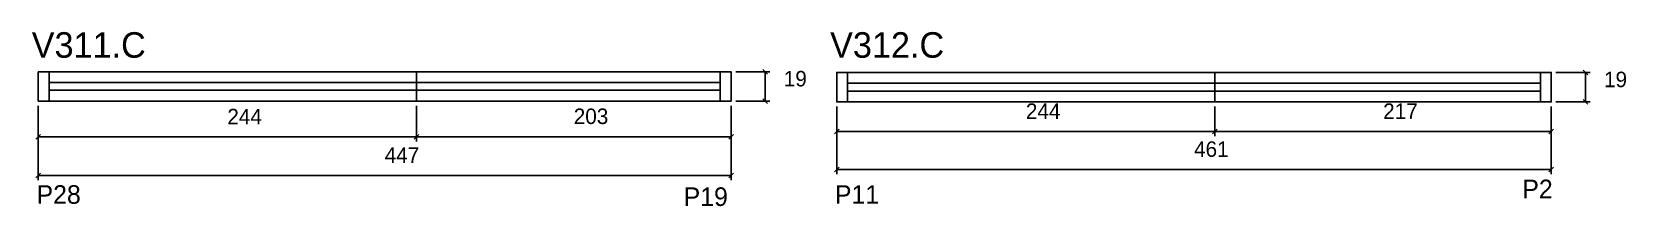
# Model space of a CAD drawing. Header units: metres. Extents: x 3460 to 4489, y 458 to 571.
import ezdxf

# ---------------------------------------------------------------- set-up
doc = ezdxf.new("R2010")
doc.units = ezdxf.units.M

msp = doc.modelspace()

# ---------------------------------------------------------------- linework, layer by layer
at = {"layer": 'COTA'}
for p, q in [((3934.8, 543.5), (3931.8, 546.5)), ((4464, 543), (4461, 546)), ((3931.8, 527.5), (3934.8, 524.5)), ((4461, 527), (4464, 524)), ((3980.9, 507.9), (3977.9, 504.9)), ((4224.9, 507.9), (4221.9, 504.9)), ((4221.9, 504.9), (4224.9, 507.9)), ((4438.9, 504.9), (4441.9, 507.9)), ((3465.7, 479.5), (3462.7, 476.5)), ((3909.7, 476.5), (3912.7, 479.5)), ((3980.9, 483.4), (3977.9, 480.4)), ((4438.9, 480.4), (4441.9, 483.4))]:
    msp.add_line(p, q, dxfattribs=at)
at = {"layer": 'COTA', "color": 4}
for p, q in [((3914.2, 545), (3936.3, 545)), ((3933.3, 526), (3933.3, 545)), ((4443.4, 544.5), (4465.5, 544.5)), ((4462.5, 525.5), (4462.5, 544.5)), ((3914.2, 526), (3936.3, 526)), ((4443.4, 525.5), (4465.5, 525.5)), ((3464.2, 523), (3464.2, 475)), ((3911.2, 523), (3911.2, 475)), ((3979.4, 522.5), (3979.4, 478.9)), ((3979.4, 522.5), (3979.4, 503.4)), ((4223.4, 522.5), (4223.4, 503.4)), ((4223.4, 522.5), (4223.4, 503.4)), ((4440.4, 522.5), (4440.4, 478.9)), ((4440.4, 522.5), (4440.4, 503.4)), ((3979.4, 506.4), (4223.4, 506.4)), ((4223.4, 506.4), (4440.4, 506.4)), ((3464.2, 478), (3911.2, 478)), ((3979.4, 481.9), (4440.4, 481.9))]:
    msp.add_line(p, q, dxfattribs=at)
at = {"layer": 'Painéis', "color": 200}
msp.add_line((3708.2, 526), (3708.2, 545), dxfattribs=at)
at = {"layer": 'Painéis', "color": 4}
for p, q in [((3464.2, 523), (3464.2, 500)), ((3708.2, 523), (3708.2, 500)), ((3708.2, 523), (3708.2, 500)), ((3911.2, 523), (3911.2, 500)), ((3464.2, 503), (3708.2, 503)), ((3708.2, 503), (3911.2, 503))]:
    msp.add_line(p, q, dxfattribs=at)
at = {"layer": 'Painéis'}
for p, q in [((3465.7, 504.5), (3462.7, 501.5)), ((3709.7, 504.5), (3706.7, 501.5)), ((3706.7, 501.5), (3709.7, 504.5)), ((3909.7, 501.5), (3912.7, 504.5))]:
    msp.add_line(p, q, dxfattribs=at)
at = {"layer": 'Painéis', "color": 200}
for points in [[(3464.2, 545), (3464.2, 526), (3911.2, 526), (3911.2, 545), (3464.2, 545)], [(4223.4, 525.5), (3979.4, 525.5), (3979.4, 544.5), (4223.4, 544.5), (4223.4, 525.5)], [(4223.4, 544.5), (4440.4, 544.5), (4440.4, 525.5), (4223.4, 525.5), (4223.4, 544.5)]]:
    msp.add_lwpolyline(points, dxfattribs=at)
at = {"layer": 'SARR_2.2x7', "color": 40}
for p, q in [((3471.2, 545), (3471.2, 526)), ((3708.2, 538), (3471.2, 538)), ((3904.2, 538), (3708.2, 538)), ((3904.2, 545), (3904.2, 526)), ((3986.4, 544.5), (3986.4, 525.5)), ((3986.4, 537.5), (4223.4, 537.5)), ((4223.4, 537.5), (4433.4, 537.5)), ((4433.4, 544.5), (4433.4, 525.5)), ((3471.2, 533), (3708.2, 533)), ((3708.2, 533), (3904.2, 533)), ((4223.4, 532.5), (3986.4, 532.5)), ((4433.4, 532.5), (4223.4, 532.5))]:
    msp.add_line(p, q, dxfattribs=at)

# ---------------------------------------------------------------- texts
at = {"layer": '5', "color": 5}
for s, p in [('P2', (4421.7, 463.3)), ('P28', (3463.1, 459.7)), ('P19', (3880.6, 458.3)), ('P11', (3978.2, 459.7))]:
    msp.add_text(s, height=12, dxfattribs=at).set_placement(p)
at = {"layer": 'COTA', "color": 240}
for s, p in [('19', (3945.2, 535.5)), ('19', (4474.4, 535)), ('244', (4101.4, 514.5)), ('217', (4331.9, 514.5)), ('447', (3687.7, 486.1)), ('461', (4209.9, 490))]:
    msp.add_text(s, height=10, dxfattribs=at).set_placement(p)
at = {"layer": 'NOMENCLATURA', "color": 7}
for s, p in [('V311.C', (3460, 554)), ('V312.C', (3975.1, 554))]:
    msp.add_text(s, height=16.5, dxfattribs=at).set_placement(p)
at = {"layer": 'Painéis', "color": 240}
for s, p in [('244', (3586.2, 511)), ('203', (3809.7, 511.2))]:
    msp.add_text(s, height=10, dxfattribs=at).set_placement(p)

doc.saveas('drawing.dxf')
